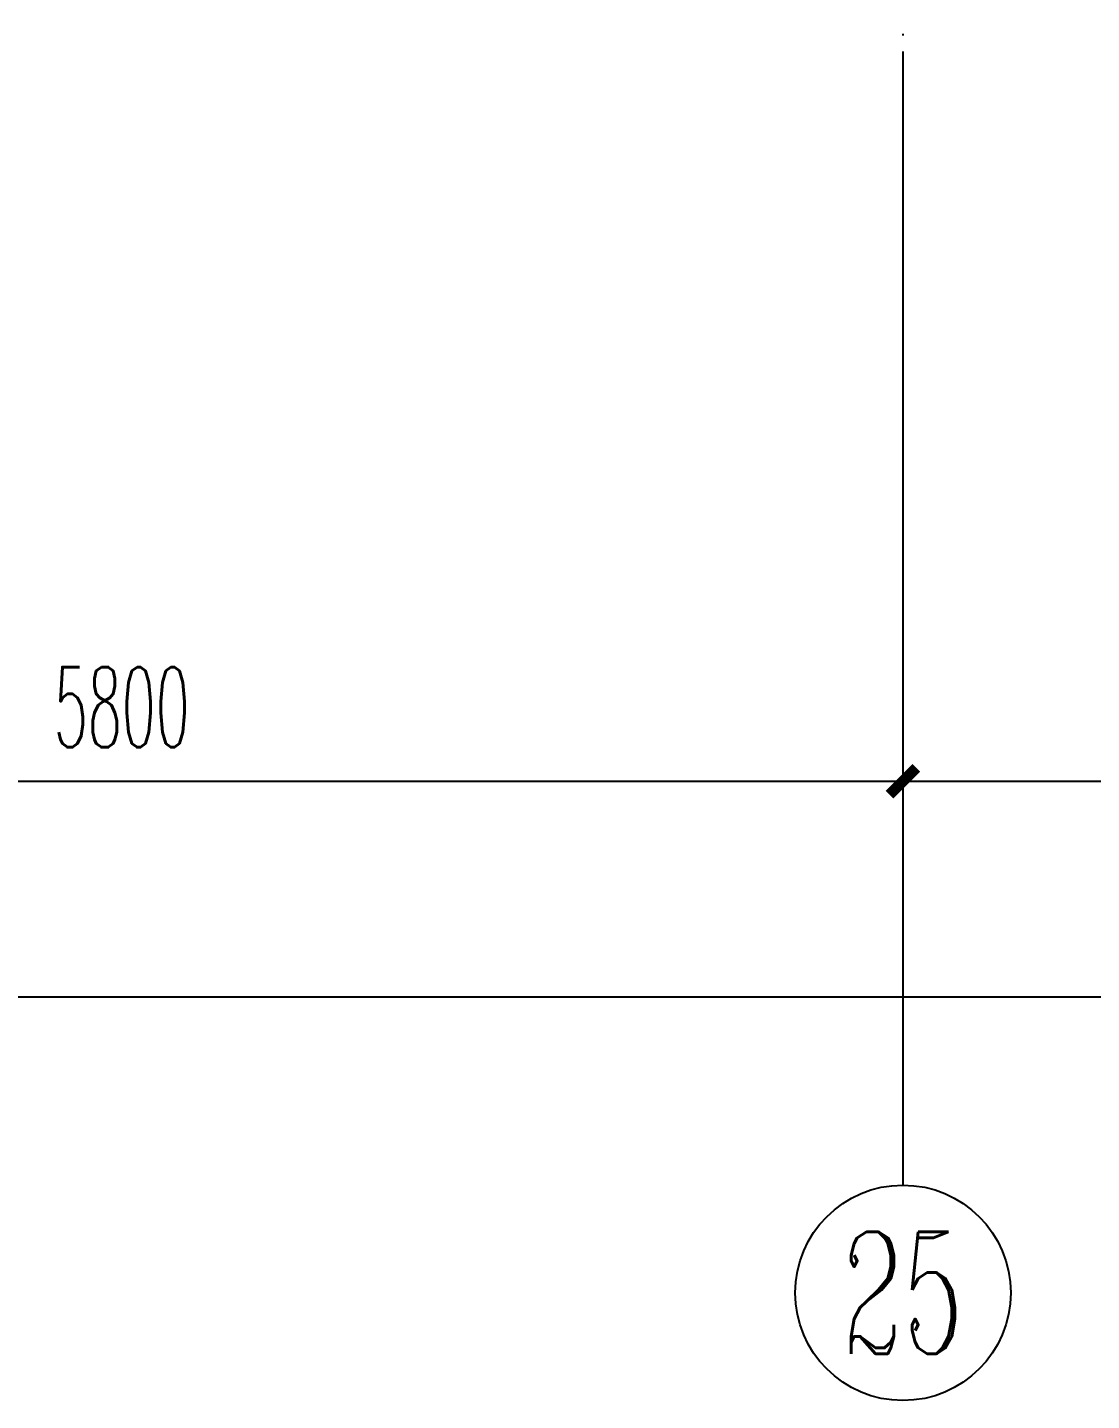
# Model space of a CAD drawing. Extents: x 27938 to 1507990, y 110129 to 923079.
# Drawn here: x 858967 to 862917, y 357024 to 362123 of the extents above; entities that cross this region are included whole.
import ezdxf
from ezdxf.enums import TextEntityAlignment as Align

# ---------------------------------------------------------------- set-up
doc = ezdxf.new("R2010")
doc.units = 0
doc.header["$LTSCALE"] = 1000
doc.header["$MEASUREMENT"] = 0
doc.linetypes.add('DOTE', pattern=[2.42, 2, -0.2, 0.02, -0.2])
for name, color, linetype in [('AXIS', 3, 'Continuous'), ('AXIS_TEXT', 7, 'Continuous'), ('DOTE', 1, 'Continuous')]:
    doc.layers.add(name, color=color, linetype=linetype)
doc.styles.add('_TCH_AXIS', font='COMPLEX', dxfattribs={"bigfont": 'GBCBIG'})
doc.styles.add('_TCH_DIM_T3', font='SIMPLEX.shx', dxfattribs={"width": 0.494118, "bigfont": 'GBCBIG.shx'})
doc.styles.add('COMPLEX', font='COMPLEX')
doc.dimstyles.new('_TCH_ARCH&&100', dxfattribs={"dimtxt": 297.5, "dimasz": 100, "dimexe": 250, "dimexo": 300, "dimgap": 126.25, "dimtad": 1, "dimdec": 0, "dimzin": 0, "dimdsep": 46, "dimtxsty": '_TCH_DIM_T3', "dimblk": 'ARCHTICK', "dimcen": 0.09, "dimclrt": 4, "dimazin": 2, "dimtfac": 1, "dimtdec": 0, "dimtix": 1, "dimtmove": 2, "dimatfit": 3, "dimfxl": 100, "dimtolj": 1, "dimtzin": 0, "dimarcsym": 0})

# ---------------------------------------------------------------- blocks, each defined once
blk = doc.blocks.new('GDGDGDSDA')
at = {"layer": 'DOTE', "color": 0, "linetype": 'DOTE', "ltscale": 0.3}
blk.add_line((453635, 370658.3), (453634.8, 359558.3), dxfattribs=at)
blk = doc.blocks.new('_ArchTick')
at = {"color": 0, "linetype": 'ByBlock', "const_width": 0.4}
blk.add_lwpolyline([(-0.5, -0.5), (0.5, 0.5)], dxfattribs=at)
blk = doc.blocks.new('*D995')
at = {"layer": 'AXIS', "color": 0, "lineweight": -2}
for p, q in [((862216.6, 361523.7), (862216.6, 359073.7)), ((865416.6, 361523.7), (865416.6, 359073.7)), ((862216.6, 359323.7), (865416.6, 359323.7))]:
    blk.add_line(p, q, dxfattribs=at)
at = {"layer": 'Defpoints', "color": 0}
for p in [(862216.6, 361823.7), (865416.6, 361823.7), (865416.6, 359323.7)]:
    blk.add_point(p, dxfattribs=at)
at = {"layer": 'AXIS', "color": 0, "lineweight": -2, "xscale": 100, "yscale": 100, "zscale": 100, "rotation": 180}
blk.add_blockref('_ArchTick', (862216.6, 359323.7), dxfattribs=at)
at = {"layer": 'AXIS', "color": 0, "lineweight": -2, "xscale": 100, "yscale": 100, "zscale": 100}
blk.add_blockref('_ArchTick', (865416.6, 359323.7), dxfattribs=at)
at = {"layer": 'AXIS', "color": 4, "insert": (863816.6, 359598.7), "char_height": 297.5, "attachment_point": 5, "style": '_TCH_DIM_T3'}
blk.add_mtext('\\A1;3200', dxfattribs=at)
blk = doc.blocks.new('*D996')
at = {"layer": 'AXIS', "color": 0, "lineweight": -2}
for p, q in [((856416.6, 361523.7), (856416.6, 359073.7)), ((862216.6, 361523.7), (862216.6, 359073.7)), ((856416.6, 359323.7), (862216.6, 359323.7))]:
    blk.add_line(p, q, dxfattribs=at)
at = {"layer": 'Defpoints', "color": 0}
for p in [(856416.6, 361823.7), (862216.6, 361823.7), (862216.6, 359323.7)]:
    blk.add_point(p, dxfattribs=at)
at = {"layer": 'AXIS', "color": 0, "lineweight": -2, "xscale": 100, "yscale": 100, "zscale": 100, "rotation": 180}
blk.add_blockref('_ArchTick', (856416.6, 359323.7), dxfattribs=at)
at = {"layer": 'AXIS', "color": 0, "lineweight": -2, "xscale": 100, "yscale": 100, "zscale": 100}
blk.add_blockref('_ArchTick', (862216.6, 359323.7), dxfattribs=at)
at = {"layer": 'AXIS', "color": 4, "insert": (859316.6, 359598.7), "char_height": 297.5, "attachment_point": 5, "style": '_TCH_DIM_T3'}
blk.add_mtext('\\A1;5800', dxfattribs=at)
blk = doc.blocks.new('*D1005')
at = {"layer": 'AXIS', "color": 0, "lineweight": -2}
for p, q in [((827816.6, 361523.7), (827816.6, 358273.7)), ((878016.6, 361523.7), (878016.6, 358273.7)), ((827816.6, 358523.7), (878016.6, 358523.7))]:
    blk.add_line(p, q, dxfattribs=at)
at = {"layer": 'Defpoints', "color": 0}
for p in [(827816.6, 361823.7), (878016.6, 361823.7), (878016.6, 358523.7)]:
    blk.add_point(p, dxfattribs=at)
at = {"layer": 'AXIS', "color": 0, "lineweight": -2, "xscale": 100, "yscale": 100, "zscale": 100, "rotation": 180}
blk.add_blockref('_ArchTick', (827816.6, 358523.7), dxfattribs=at)
at = {"layer": 'AXIS', "color": 0, "lineweight": -2, "xscale": 100, "yscale": 100, "zscale": 100}
blk.add_blockref('_ArchTick', (878016.6, 358523.7), dxfattribs=at)
at = {"layer": 'AXIS', "color": 4, "insert": (852916.6, 358798.7), "char_height": 297.5, "attachment_point": 5, "style": '_TCH_DIM_T3'}
blk.add_mtext('\\A1;50200', dxfattribs=at)
blk = doc.blocks.new('_AXISO')
blk.add_circle((0, 0), 0.5)
at = {"layer": 'AXIS_TEXT', "style": 'COMPLEX', "width": 1.041667}
blk.add_attdef('A', text='', height=0.56, dxfattribs=at).set_placement((-0.25, -0.28), (0.25, -0.28), align=Align.FIT)

msp = doc.modelspace()

# ---------------------------------------------------------------- linework, layer by layer
at = {"layer": 'AXIS', "color": 8}
msp.add_line((862216.6, 361823.8), (862216.6, 357823.8), dxfattribs=at)

# ---------------------------------------------------------------- block references
ref = msp.add_blockref('_AXISO', (862216.6, 357423.8), dxfattribs=dict(at, xscale=800, yscale=800, zscale=800))
ref.add_attrib('A', '25', dxfattribs={"layer": 'AXIS_TEXT', "color": 8, "ltscale": 0.5, "height": 452.55, "style": '_TCH_AXIS', "width": 0.617647}).set_placement((861990.3, 357197.5), (862442.8, 357197.5), align=Align.FIT)
at = {"layer": 'DOTE', "color": 169}
msp.add_blockref('GDGDGDSDA', (408581.8, 2265.4), dxfattribs=at)

# ---------------------------------------------------------------- dimensions: what is measured, and where the dimension line sits
at = {"layer": 'AXIS', "color": 8}
for p1, p2, distance, picture, middle in [((827816.6, 361823.7), (878016.6, 361823.7), -3300, '*D1005', (852916.6, 358798.7)), ((856416.6, 361823.7), (862216.6, 361823.7), -2500, '*D996', (859316.6, 359598.7)), ((862216.6, 361823.7), (865416.6, 361823.7), -2500, '*D995', (863816.6, 359598.7))]:
    dim = msp.add_aligned_dim(p1=p1, p2=p2, distance=distance, dimstyle='_TCH_ARCH&&100', dxfattribs=at)
    dim.commit()
    dim.dimension.update_dxf_attribs({"geometry": picture, "text_midpoint": middle})

doc.saveas('drawing.dxf')
